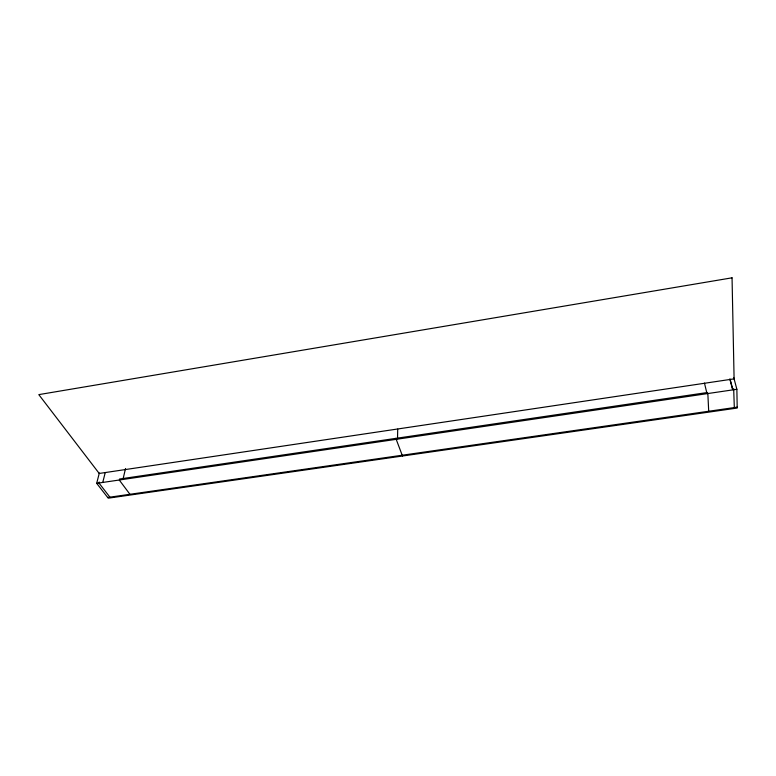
<?xml version="1.0" encoding="UTF-8"?>
<svg xmlns="http://www.w3.org/2000/svg" width="776" height="776" viewBox="0 0 776 776"><rect width="100%" height="100%" fill="white"/><g stroke="black" fill="none" stroke-linecap="round" stroke-linejoin="round"><path stroke-width="1.16" d="M397.516 438.76L397.71 429.109M395.828 438.362L402.501 456.016M123.035 479.102L125.528 468.52M102.849 482.071L105.206 472.681M99.192 482.012L98.94 483.002L109.92 497.164M733.815 377.805L736.87 389.28L737.2 408.05L108.242 498.182L96.69 483.332L99.338 472.962M119.494 479.025L707.586 392.491M96.69 483.332L736.87 389.28M107.709 497.484L737.181 407.167M119.261 480.014L129.951 494.293M733.679 388.66L734.319 407.584M730.109 379.27L732.854 389.707M729.828 379.008L732.573 389.455M704.462 383.092L706.965 393.51M707.838 393.539L708.701 411.261M732.049 277.818L38.8 394.625L99.212 473.457L734.096 378.863L732.049 277.818"/></g></svg>
